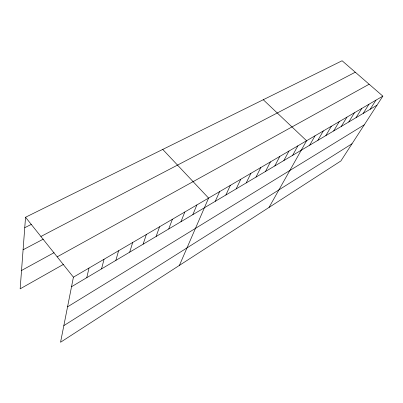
<?xml version="1.0" encoding="UTF-8"?>
<svg xmlns="http://www.w3.org/2000/svg" width="403" height="403" viewBox="0 0 403 403"><rect width="100%" height="100%" fill="white"/><g stroke="black" fill="none" stroke-linecap="round" stroke-linejoin="round"><path stroke-width="0.6" d="M382.85 96.126L73.417 277.178L60.551 342.248L340.908 160.938L382.85 96.126L342.097 60.752L25.54 217.252L20.15 288.85L63.417 264.398M86.791 277.657L88.987 268.066M101.556 268.882L104.045 259.255M115.852 260.388L118.608 250.737M129.695 252.162L132.703 242.49M143.11 244.188L146.354 234.501M156.112 236.46L159.573 226.763M168.726 228.964L172.393 219.267M180.967 221.69L184.821 211.993M192.851 214.633L196.881 204.936M179.416 265.375L208.588 198.09L162.752 149.422M215.278 201.304L219.625 191.632M225.866 195.007L230.355 185.35M236.173 188.886L240.798 179.244M246.208 182.922L250.953 173.3M255.981 177.113L260.842 167.512M265.501 171.456L270.468 161.88M274.781 165.94L279.848 156.394M283.828 160.565L288.986 151.044M292.649 155.326L297.893 145.836M269.038 207.414L306.582 140.753L263.26 99.732M309.65 145.221L315.05 135.796M317.846 140.35L323.317 130.955M325.846 135.594L331.387 126.235M333.659 130.95L339.261 121.63M341.296 126.416L346.953 117.127M348.756 121.983L354.464 112.734M356.045 117.651L361.803 108.437M363.174 113.414L368.982 104.241M370.145 109.268L375.994 100.135M63.835 325.629L352.041 143.73M67.553 306.839L364.277 124.824M71.527 286.729L376.966 105.218M57.171 256.847L369.148 84.232M21.535 270.478L54.103 252.661M23.092 249.774L43.317 239.125M40.899 236.48L355.295 72.208M24.754 227.705L31.353 224.37M25.54 217.252L73.417 277.178"/></g></svg>
